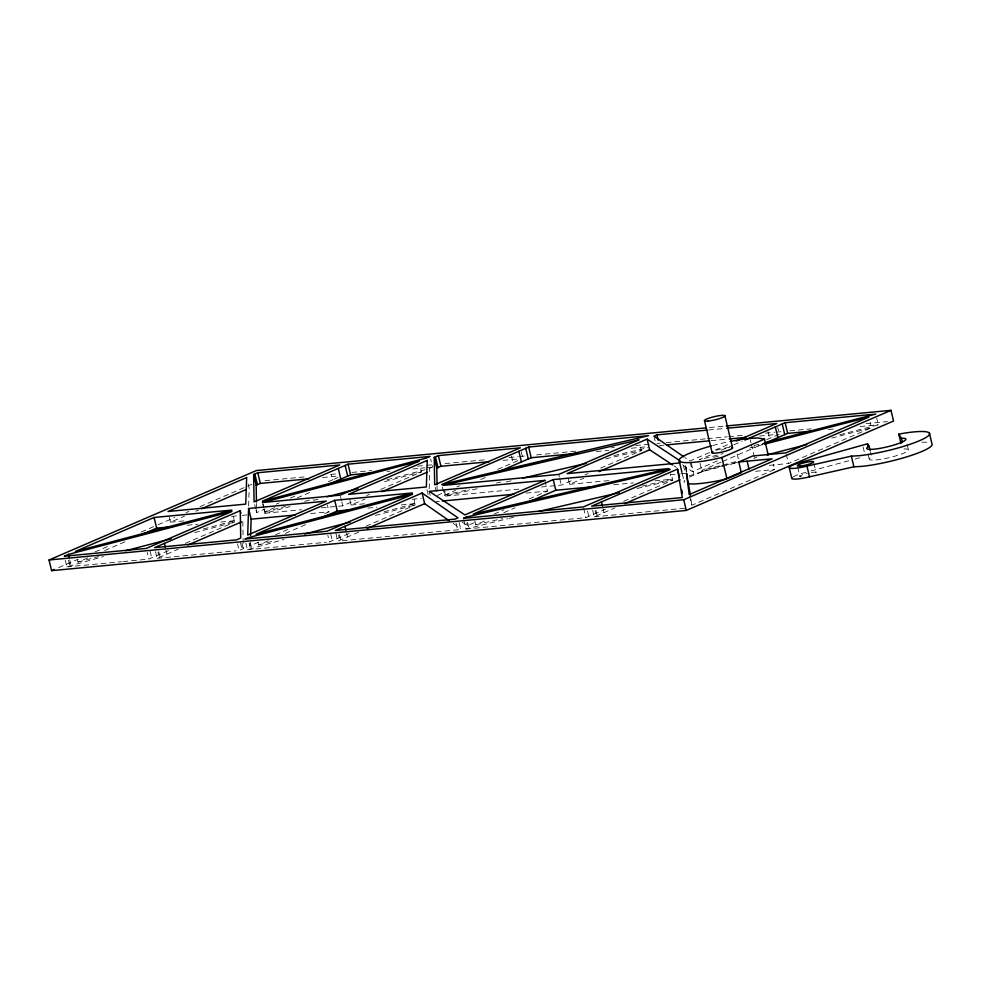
<?xml version="1.0" encoding="UTF-8"?>
<svg xmlns="http://www.w3.org/2000/svg" width="981" height="981" viewBox="0 0 981 981"><rect width="100%" height="100%" fill="white"/><g stroke="black" fill="none" stroke-linecap="round" stroke-linejoin="round"><path stroke-width="0.74" stroke-dasharray="4.91 3.68" d="M248.598 505.938L249.186 488.231L247.923 482.885M258.665 542.101L250.241 545.743L250.339 542.787M429.188 488.808L429.788 471.101L429.151 468.428M689.373 477.134L702.016 471.751L739.11 462.112M58.602 567.643L78.21 559.182M95.022 551.935L109.026 545.89M141.239 531.996L156.641 525.35M158.051 524.749L174.851 517.49M186.059 512.658L188.855 511.457M200.063 506.613L246.292 486.686M247.69 486.073L251.896 484.271M65.249 560.212L66.843 566.883L103.385 556.583M77.327 559.415L77.965 562.088L87.799 557.846M104.66 550.574L127.15 540.874M169.222 516.84L170.498 522.174L184.551 516.116M195.795 511.26L198.603 510.059M168.438 550.648L148.805 559.109L147.224 552.438M185.299 543.364L234.484 522.15L233.208 516.815M255.967 509.936L256.605 512.609L265.042 508.98M276.274 504.124L279.094 502.91M290.327 498.066L295.955 495.638M328.279 481.696L332.498 479.881L331.222 474.534M333.871 479.28L337.991 477.502M155.55 551.641L157.144 558.324L178.174 549.25M264.306 509.151L264.944 511.824L274.778 507.582M297.255 497.882L311.308 491.812M242.822 521.365L243.251 548.747L239.119 550.537L237.525 543.866M275.526 534.829L289.579 528.771M324.723 513.615L328.929 511.8L327.347 505.117M321.4 507.864L342.761 505.828L355.404 500.371M366.649 495.528L369.457 494.314M380.702 489.47L421.462 471.886L420.187 466.539M429.666 468.342L432.584 467.091L430.671 459.071M245.851 543.069L247.445 549.752L284 539.452M257.929 542.285L258.567 544.946L268.402 540.703M285.275 533.431L307.752 523.731M349.825 499.697L351.088 505.043L365.14 498.986M349.04 533.505L329.42 541.966L327.826 535.295M365.913 526.233L415.098 505.019L413.823 499.672M437.195 495.479L445.632 491.837M456.876 486.993L459.684 485.779M497.625 469.409L518.581 460.371M358.752 532.119L337.746 541.181L335.527 531.825M442.394 487.201L444.307 495.221L455.527 490.377M480.764 479.488L486.368 477.073M367.998 538.311L457.649 529.801L460.567 528.538L458.973 521.867M462.333 522.211L467.434 525.583L477.269 521.34M494.117 514.069L503.94 509.838M529.213 498.937L547.472 491.064L545.24 481.708M541.487 486.981L561.291 485.105L573.922 479.648M585.154 474.804L587.962 473.59M600.605 468.145L641.316 450.573L640.041 445.239M463.755 519.66L465.975 529.017L507.594 518.716M474.816 520.788L475.773 524.786L487.005 519.942M503.854 512.671L515.086 507.827M568.342 478.961L569.618 484.307L583.658 478.25M709.521 452.523L689.888 460.984L684.934 457.563M715.124 450.107L729.153 444.062M686.246 471.567L685.486 465.693L687.816 464.687M710.318 454.988L699.257 459.758L722.985 453.614M721.391 450.205L732.451 445.435M733.837 444.834L742.139 441.254M465.975 529.017L585.878 517.637L605.485 509.176M623.708 501.316L672.782 480.15L671.507 474.804M682.531 464.822L692.439 471.677L720.471 459.574M766.737 439.623L779.343 434.191L777.749 427.508M592.622 510.169L594.216 516.84L615.062 507.851M689.189 475.871L702.016 471.751L699.478 461.058M721.158 462.088L701.795 470.439L721.084 465.448M722.543 461.487L764.052 443.584M689.533 495.908L691.764 505.264L774.671 469.494L773.396 464.16M769.374 465.35L788.491 463.535L871.398 427.777L870.122 422.431M702.2 471.702L702.371 471.628A44.476 6.953 -13.4 0 1 723.389 465.472M810.895 470.99L849.166 460.665M855.052 459.083L860.938 457.489M77.965 562.088L98.64 556.632M203.459 528.955L234.459 520.764L233.515 516.754M264.012 509.213L264.956 513.21L290.057 506.588M313.687 500.347L318.114 499.182M384.552 481.634L421.462 471.886M258.567 544.946L274.815 540.666M384.062 511.812L415.073 503.621L414.117 499.611M264.944 511.824L285.557 506.404M304.711 501.377L313.54 499.059M387.188 479.709L425.484 469.654M194.716 532.597L234.484 522.15M375.318 515.454L415.098 505.019M754.131 445.558L764.518 442.872M713.739 457.354L720.876 455.503M749.791 447.998L764.493 444.185M722.568 465.068L738.877 460.849M839.736 434.767L878.302 424.798L876.707 418.114M753.8 458.299L756.743 457.538M831.704 438.078L871.398 427.777M444.307 495.221L469.605 489.311M496.398 483.057L500.862 482.014M613.959 455.601L648.183 447.618M443.964 489.396L445.558 496.079L479.66 488.146M506.355 481.941L512.29 480.567M605.718 458.85L641.316 450.573M475.773 524.786L502.468 518.581M641.868 486.184L671.531 479.292L670.256 473.946M509.078 518.373L513.541 517.33M637.061 488.489L672.782 480.15M737.626 462.382L734.683 462.922A44.476 6.953 -13.4 0 0 726.198 464.798M709.447 427.569L724.714 426.122M708.503 429.985L725.192 428.403M264.993 480.665L307.715 476.607M330.597 474.436L336.704 473.86M351.958 472.413L371.787 470.537M417.55 466.183L425.19 465.46M426.71 465.325L432.817 464.736M445.018 463.584L487.729 459.525M509.09 457.502L518.25 456.631M519.771 456.484L524.345 456.055M536.558 454.902L577.748 450.99M611.31 447.802L614.364 447.52M635.713 445.484L650.967 444.037M657.074 443.461L660.127 443.167M666.234 442.59L705.891 438.826M707.424 438.679L727.252 436.803M728.773 436.655L744.039 435.208M765.388 433.185L774.549 432.314M776.069 432.167L782.176 431.591M789.803 430.867L811.164 428.844M866.088 423.633L887.437 421.597M322.553 477.526L337.734 476.092M387.041 471.407L390.082 471.125M412.842 468.955L424.994 467.802M426.502 467.667L432.584 467.091M503.143 460.396L518.324 458.949M596.473 451.542L608.612 450.389M631.372 448.231L648.073 446.637M659.44 445.558L663.99 445.129M711.041 440.665L727.73 439.083M759.613 436.055L774.782 434.62M828.455 429.531L836.008 428.807M860.178 426.514L878.302 424.798M170.498 522.174L184.232 520.874M231.516 516.386L240.664 515.515M242.197 515.368L248.291 514.792M264.956 513.21L301.572 509.74M351.088 505.043L364.822 503.744M412.106 499.255L421.266 498.385M445.558 496.079L520.175 489.004M569.618 484.307L609.213 480.555M670.121 474.767L679.257 473.909M680.777 473.762L685.351 473.333M187.175 525.252L197.855 524.234M220.737 522.064L234.459 520.764M310.621 513.529L328.929 511.8M367.777 508.109L376.937 507.238M401.339 504.921L415.073 503.621M436.3 501.61L439.353 501.316M526.147 493.087L547.472 491.064M613.665 484.773L633.468 482.897M654.781 480.874L671.531 479.292M755.554 471.309L774.671 469.494M66.843 566.883L121.485 561.708M123.005 561.561L147.297 559.256M157.144 558.324L236.078 550.832M247.445 549.752L326.379 542.26M342.283 540.752L366.477 538.446M594.216 516.84L684.848 508.244M904.004 448.967L904.838 448.93A20.135 3.151 -13.4 0 1 906.652 451.726L903.93 453.075A20.135 3.151 -13.4 0 1 876.327 459.905L872.845 460.089A20.135 3.151 -13.4 0 1 871.03 457.293L871.668 456.974L870.405 451.628M673.873 465.767L676.424 467.447M453.136 523.4L460.567 528.538M907.094 444.332L908.357 449.678M868.05 453.995L869.325 459.341M863.133 446.956L864.396 452.302M813.85 463.142L816.082 472.499M797.688 467.152L799.907 476.496M786.259 454.191L788.491 463.535M767.951 431.738L769.545 438.409M750.306 439.819L750.98 442.664M751.323 444.086L754.708 458.335M737.197 454.105L738.472 459.451M691.311 463.179L693.849 473.86M690.207 462.321L692.439 471.677M685.486 465.693L687.706 475.037M685.658 467.03L686.921 472.364M683.438 465.313L685.032 471.996M682.273 473.774L684.309 482.321A44.476 6.953 -13.4 0 1 684.738 480.347M653.971 436.14L655.247 441.475M603.045 508.612L604.002 512.622M595.859 510.243L597.135 515.589M595.038 510.745L595.663 513.419M587.521 511.04L588.796 516.374M583.646 508.293L585.878 517.637M558.741 474.412L559.378 477.085M559.697 478.421L561.291 485.105M521.291 451.849L522.873 458.519M511.493 456.067L513.088 462.738M467.63 522.407L468.893 527.753M466.797 522.91L467.434 525.583M456.055 523.131L457.649 529.801M435.294 487.459L436.251 491.469M429.188 491.358L430.144 495.368M426.98 489.654L428.256 494.988M340.53 496.484L341.486 500.494M341.805 501.831L342.761 505.828M346.587 532.953L347.544 536.95M339.401 534.571L340.665 539.918M338.568 535.074L339.205 537.747M330.744 534.032L332.338 540.715M263.031 503.805L263.987 507.815M262.736 503.866L263.693 507.876M254.692 504.602L255.649 508.612M250.314 542.616L251.59 547.962M249.603 543.069L250.241 545.743M249.088 543.143L250.363 548.489M241.988 543.413L243.251 548.747M240.443 542.603L242.037 549.286M165.973 550.083L166.929 554.093M158.787 551.714L160.062 557.061M157.966 552.217L158.603 554.89M150.142 551.175L151.724 557.846M69.712 559.759L70.988 565.105M68.486 560.286L69.761 565.632M691.016 499.525L691.764 505.264M437.06 486.343L437.17 493.958M256.458 503.486L256.531 508.048M256.556 509.568L256.605 512.609M793.237 476.803A16.677 2.612 -13.4 0 1 806.48 472.18M811.385 472.486A8.338 1.3 -13.4 0 1 815.37 473.345M801.367 476.803A8.338 1.3 -13.4 0 1 807.24 473.333M921.846 442.223A44.476 6.953 -13.4 0 1 929.436 442.603M716.4 450.279A10.521 1.643 -13.4 0 1 730.686 447.373M712.721 445.558A44.476 6.953 -13.4 0 1 729.582 441.573"/><path stroke-width="1.47" d="M248.585 508.501L247.69 535.062L326.391 501.107L248.585 508.501L251.136 519.182L250.584 535.418M789.288 467.814A16.677 2.612 -13.4 0 1 803.942 461.499L867.523 443.804L869.129 446.294L868.479 446.613A20.135 3.151 -13.4 0 0 870.306 449.408L873.789 449.224A20.135 3.151 -13.4 0 0 901.392 442.382L904.114 441.045A20.135 3.151 -13.4 0 0 902.287 438.237L901.465 438.286L898.768 434.154L904.372 433.136A44.476 6.953 -13.4 0 1 922.949 439.12A44.476 6.953 -13.4 0 1 858.657 455.736L851.373 456.128L806.958 466.134A16.677 2.612 -13.4 0 1 789.288 467.814L791.826 478.495M726.234 425.975L891.006 410.34L893.544 421.021L686.271 510.427L51.601 570.66L49.05 559.979L256.348 470.561L706.406 427.851M154.115 517.465L75.427 551.408L231.921 510.083L154.115 517.465L156.666 528.146L139.793 535.418M253.625 474.534L257.77 472.744L339.733 464.969L254.067 501.929L253.625 474.534L256.176 485.215L256.433 501.965M68.437 554.412L64.292 556.202L146.267 548.428L231.945 511.469L68.437 554.412L69.075 557.085M51.601 570.66L54.396 569.446M201.412 508.845L246.378 489.445M256.176 485.215L260.321 483.437L308.892 478.826M240.271 510.684L154.593 547.631L236.568 539.857L240.713 538.066L240.271 510.684L240.909 513.345M348.071 464.185L262.393 501.144L425.889 458.188L430.034 456.41L348.071 464.185L350.609 474.865L326.771 485.154M188.009 545.007L241.412 521.966M334.717 500.322L256.029 534.265L412.523 492.94L334.717 500.322L337.268 511.003L321.805 517.674M434.227 457.404L438.372 455.613L520.335 447.839L434.657 484.798L434.227 457.404L436.766 468.084L437.036 484.822M382.014 491.702L426.98 472.302M436.766 468.084L440.91 466.294L489.482 461.683M422.112 493.014L335.208 530.5L455.098 519.121L458.017 517.858L422.112 493.014L424.65 503.694L449.421 520.837M528.661 447.042L441.769 484.528L648.564 435.674L528.661 447.042L531.212 457.735L497.588 472.229M367.164 528.489L424.65 503.694M553.259 479.586L473.222 514.105L668.993 468.599L553.259 479.586L555.798 490.267L529.127 501.781M680.25 460.96L647.104 439.108L567.079 473.627L679.759 462.934M706.982 430.132L656.89 434.877L653.971 436.14L683.696 456.705M599.109 471.591L649.655 449.789L672.598 464.92M736.155 441.033L776.793 423.51L726.713 428.256M677.54 469.126L591.666 506.159L682.31 497.551L677.54 469.126L679.453 477.134M744.898 440.064L785.131 422.713L875.763 414.105L764.518 442.872M711.348 445.938A44.476 6.953 -13.4 0 0 679.085 460.641A44.476 6.953 -13.4 0 0 715.051 459.034L721.881 457.489L764.444 439.145L768.172 454.816M624.75 503.67L680.091 479.807M765.425 442.995L787.669 433.394L813.347 430.953M728.27 478.287L741.329 472.658L738.791 461.977L752.611 456.018L785.94 452.854L868.847 417.097L764.493 444.185M49.05 559.979L683.732 499.746L891.006 410.34M326.967 496.84L357.967 488.648M125.482 550.782L171.148 538.79M304.613 534.032L350.278 522.039M767.032 454.865L806.725 444.565M522.677 478.152L586.442 463.326M538.839 511.42L619.207 492.658M791.986 477.759A16.677 2.612 -13.4 0 0 809.509 476.815L853.911 466.809L861.208 466.429A44.476 6.953 -13.4 0 0 909.056 456.14A44.476 6.953 -13.4 0 0 931.95 443.841L929.412 433.161M350.609 474.865L371.86 472.842M531.212 457.735L578.263 453.271M667.031 444.847L709.521 440.812M729.251 438.936L745.952 437.354M738.791 461.977L772.121 458.814L689.214 494.571L686.43 473.063L690.465 495.221M156.666 528.146L171.92 526.699M251.136 519.182L295.367 514.976M337.268 511.003L349.469 509.85M442.394 501.033L513.97 494.24M555.798 490.267L593.873 486.662M688.981 483.743L692.096 483.976A44.476 6.953 -13.4 0 0 720.152 480.383L726.97 478.851L721.881 457.489M764.444 439.145L757.651 437.967L749.962 438.397A44.476 6.953 -13.4 0 0 730.968 441.303M901.465 438.286L902.422 442.296M898.768 434.154L900.999 443.498M869.129 446.294L870.086 450.291M867.523 443.804L868.148 446.478M851.373 456.128L853.911 466.809M806.958 466.134L809.509 476.815M785.131 422.713L787.669 433.394M782.213 423.976L784.751 434.657M775.333 426.931L777.884 437.624M747.13 461.193L749.03 469.2M679.232 460.947L681.942 472.339M683.732 499.746L686.271 510.427M656.89 434.877L658.165 440.224M647.104 439.108L649.655 449.789M601.451 501.941L602.408 505.951M525.742 448.305L528.293 458.985M518.875 451.272L521.414 461.953M438.372 455.613L440.91 466.294M435.454 456.876L437.992 467.557M345.153 465.435L347.691 476.128M338.286 468.403L340.824 479.084M344.993 526.27L345.95 530.28M257.77 472.744L260.321 483.437M254.852 474.007L257.402 484.688M164.391 543.413L165.348 547.423M724.91 415.711L732.525 447.765M704.505 420.751L712.132 452.805M681.844 490.279L682.347 493.271M731.936 447.471A10.521 1.643 -13.4 0 1 721.942 452.069A10.521 1.643 -13.4 0 1 713.015 451.738M246.648 477.551L245.753 504.111L167.959 511.493L246.648 477.551M427.25 460.408L426.343 486.981L348.549 494.363L427.25 460.408M418.912 461.205L340.211 495.147L262.418 502.53L418.912 461.205M247.825 537.809L244.907 539.06L326.869 531.285L412.547 494.326L247.825 537.809M544.921 480.371L464.896 514.902L429.188 491.358L544.921 480.371M638.778 439.893L558.741 474.412L443.007 485.399L638.778 439.893M466.355 517.073L463.437 518.324L583.339 506.956L670.231 469.47L466.355 517.073M800.263 466.049A8.338 1.3 -13.4 0 0 813.457 462.186A8.338 1.3 -13.4 0 0 802.63 463.216A8.338 1.3 -13.4 0 0 800.263 466.049M708.159 421.057A10.521 1.643 -13.4 0 0 724.8 416.177A10.521 1.643 -13.4 0 0 711.139 417.477A10.521 1.643 -13.4 0 0 708.159 421.057"/></g></svg>
